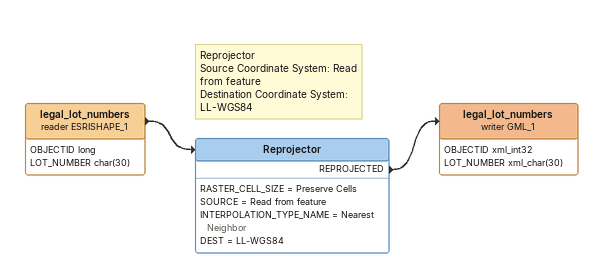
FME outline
legal_lot_numbers (reader ESRISHAPE_1)
    attributes: OBJECTID long, LOT_NUMBER char(30)
    -> Reprojector
Note: Reprojector / Source Coordinate System: Read from feature / Destination Coordinate System: LL-WGS84
Reprojector
    RASTER_CELL_SIZE = Preserve Cells
    SOURCE = Read from feature
    INTERPOLATION_TYPE_NAME = Nearest Neighbor
    DEST = LL-WGS84
    REPROJECTED -> legal_lot_numbers (writer GML_1)
legal_lot_numbers (writer GML_1)
    attributes: OBJECTID xml_int32, LOT_NUMBER xml_char(30)
